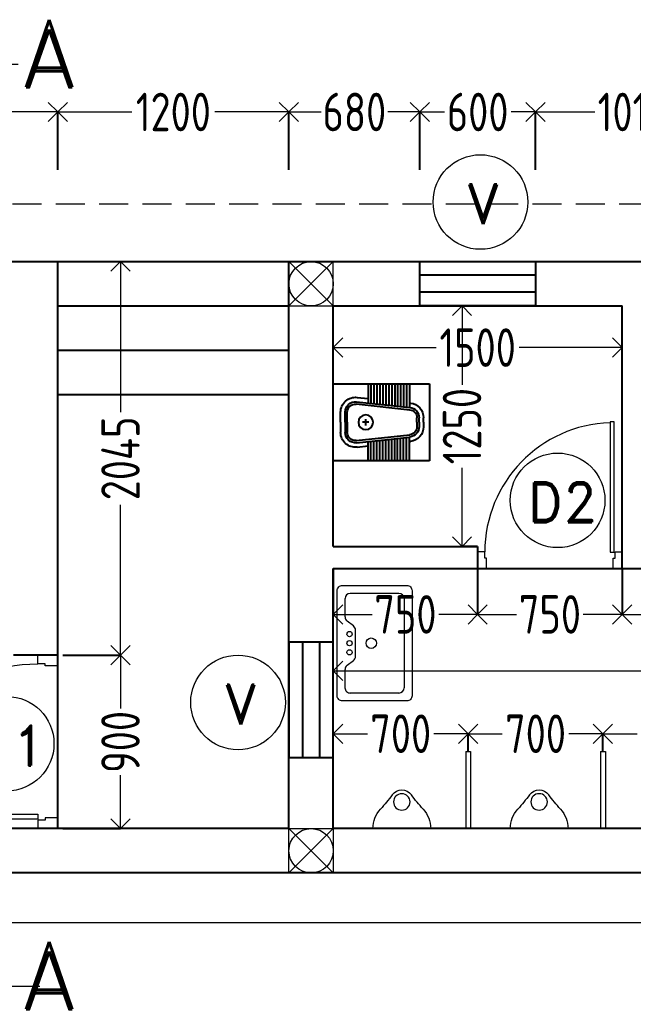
# Model space of a CAD drawing. Header units: inches. Extents: x -605 to 2991212, y -2872845 to 0.
# Drawn here: x 2286314 to 2289499, y -2839655 to -2834515 of the extents above; entities that cross this region are included whole.
import ezdxf

# ---------------------------------------------------------------- set-up
doc = ezdxf.new("R2010")
doc.units = ezdxf.units.IN
doc.header["$LTSCALE"] = 600
doc.header["$MEASUREMENT"] = 0
doc.linetypes.add('DASHED', pattern=[19.05, 12.7, -6.35])
doc.linetypes.add('DASHED2', pattern=[0.375, 0.25, -0.125])
doc.layers.add('B-SANTECH', color=123, linetype='Continuous')
doc.layers.add('SnT-ROAD', color=25, linetype='Continuous')
for name, color, linetype, lineweight in [('DIM', 251, 'Continuous', 0), ('FURNITURE', 23, 'Continuous', 9), ('object dash', 250, 'DASHED', 5), ('OBJET', 251, 'Continuous', 9), ('PV_TEXT_ROMANS', 7, 'Continuous', 0), ('rRCC 2', 40, 'Continuous', 15), ('TEXT', 7, 'Continuous', 0)]:
    doc.layers.add(name, color=color, linetype=linetype, lineweight=lineweight)
doc.layers.add('window', color=7, linetype='Continuous', lineweight=15, true_color=0x735461)
doc.styles.add('DIM', font='geniso.shx', dxfattribs={"width": 0.85})
doc.styles.add('PV_ROMAND', font='romand.shx')
doc.dimstyles.new('ST-100', dxfattribs={"dimscale": 100, "dimtxt": 2.5, "dimasz": 2, "dimexe": 0.18, "dimexo": 0.0625, "dimgap": 0.2, "dimtad": 0, "dimdec": 0, "dimzin": 0, "dimdsep": 46, "dimtxsty": 'DIM', "dimblk": 'OPEN90', "dimcen": 0.09, "dimclrd": 256, "dimclrt": 7, "dimadec": 0, "dimazin": 0, "dimtfac": 1, "dimtdec": 0, "dimtofl": 0, "dimtmove": 0, "dimatfit": 3, "dimldrblk": 'OPEN90', "dimfxl": 1, "dimtolj": 1, "dimtzin": 0, "dimlwd": -1, "dimarcsym": 0})

# ---------------------------------------------------------------- blocks, each defined once
blk = doc.blocks.new('door1')
at = {"layer": 'FURNITURE', "ltscale": 10}
blk.add_line((-29102.45, -2427.68), (-29134.02, -2427.68), dxfattribs=at)
for points in [[(-29103.25, -2391.1), (-29103.25, -2423.54), (-29102.22, -2423.54), (-29102.22, -2391.1)], [(-29134.02, -2425.03), (-29134.47, -2425.03), (-29134.47, -2423.52), (-29136.24, -2423.52), (-29136.24, -2427.68), (-29134.02, -2427.68)], [(-29102.45, -2425.03), (-29102.01, -2425.03), (-29102.01, -2423.52), (-29100.24, -2423.52), (-29100.24, -2427.68), (-29102.45, -2427.68)]]:
    blk.add_lwpolyline(points, close=True, dxfattribs=at)
blk.add_arc((-29102.22, -2423.52), 32.24, 91.8346, 180, dxfattribs=at)
blk = doc.blocks.new('D1')
at = {"layer": 'TEXT'}
blk.add_circle((2456730.2, -2276732.2), 245.7, dxfattribs=at)
at = {"layer": 'TEXT', "insert": (2456573, -2276639.1), "char_height": 206.12, "attachment_point": 1, "style": 'PV_ROMAND'}
blk.add_mtext('D1', dxfattribs=at)
blk = doc.blocks.new('5TV')
at = {"layer": 'SnT-ROAD', "color": 5, "linetype": 'ByBlock'}
blk.add_lwpolyline([(2695000, -2336680.5), (2695000, -2337280.5), (2695230, -2337280.5), (2695230, -2336680.5)], close=True, dxfattribs=at)
for points in [[(2695070.9, -2337280.5), (2695070.9, -2336680.5)], [(2695159.1, -2337280.5), (2695159.1, -2336680.5)]]:
    blk.add_lwpolyline(points, dxfattribs=at)
blk = doc.blocks.new('V')
at = {"layer": 'TEXT'}
blk.add_circle((2924931.5, -2650683.9), 245.7, dxfattribs=at)
at = {"layer": 'TEXT', "insert": (2925023.1, -2650609.2), "char_height": 206.1, "attachment_point": 1, "rotation": 270, "style": 'PV_ROMAND'}
blk.add_mtext('V', dxfattribs=at)
blk = doc.blocks.new('_Open90')
at = {"color": 0, "linetype": 'ByBlock', "lineweight": -2}
for p, q in [((0, 0), (-1, 0)), ((-0.5, 0.5), (0, 0)), ((0, 0), (-0.5, -0.5))]:
    blk.add_line(p, q, dxfattribs=at)
blk = doc.blocks.new('*D2788')
at = {"layer": 'Defpoints', "color": 0}
for p in [(2284551.1, -2838946.3), (2297031.1, -2838946.3), (2297031.1, -2839204.3)]:
    blk.add_point(p, dxfattribs=at)
at = {"layer": 'DIM', "color": 0, "linetype": 'ByBlock', "lineweight": -2}
for p, q in [((2284551.1, -2838946.3), (2284551.1, -2839204.3)), ((2297031.1, -2838946.3), (2297031.1, -2839204.3))]:
    blk.add_line(p, q, dxfattribs=at)
at = {"layer": 'DIM', "linetype": 'ByBlock'}
for p, q in [((2284651.1, -2839204.3), (2290507.6, -2839204.3)), ((2296931.1, -2839204.3), (2291074.7, -2839204.3))]:
    blk.add_line(p, q, dxfattribs=at)
at = {"layer": 'DIM', "xscale": 100, "yscale": 100, "zscale": 100, "rotation": 180}
blk.add_blockref('_Open90', (2284551.1, -2839204.3), dxfattribs=at)
at = {"layer": 'DIM', "xscale": 100, "yscale": 100, "zscale": 100}
blk.add_blockref('_Open90', (2297031.1, -2839204.3), dxfattribs=at)
at = {"layer": 'DIM', "color": 7, "insert": (2290791.1, -2839204.3), "char_height": 200, "attachment_point": 5, "style": 'DIM'}
blk.add_mtext('\\A1;12480', dxfattribs=at)
blk = doc.blocks.new('Urinal')
at = {"layer": 'OBJET'}
blk.add_circle((2454060.82, -2300340.1), 1.71, dxfattribs=at)
for centre, radius, start, end in [((2454055.28, -2300340.1), 6, 47.5611, 90), ((2454083.62, -2300309.11), 36, 227.5611, 233.6632), ((2454060.82, -2300340.1), 2.48, 306.3368, 53.6632), ((2454083.62, -2300371.1), 36, 126.3368, 132.4389), ((2454055.28, -2300340.1), 6, 270, 312.4389)]:
    blk.add_arc(centre, radius, start, end, dxfattribs=at)
blk = doc.blocks.new('D2')
at = {"layer": 'TEXT'}
blk.add_circle((2458088.9, -2300413.6), 245.7, dxfattribs=at)
at = {"layer": 'TEXT', "insert": (2457931.8, -2300320.5), "char_height": 206.12, "attachment_point": 1, "style": 'PV_ROMAND'}
blk.add_mtext('D2', dxfattribs=at)
blk = doc.blocks.new('TGR5B')
at = {"layer": 'B-SANTECH', "color": 251}
for p, q in [((2745802, -2720722), (2744229, -2720722)), ((2744229, -2720722), (2744229, -2721981)), ((2744556, -2720722), (2744556, -2721109)), ((2744605, -2720722), (2744605, -2721104)), ((2744653, -2720722), (2744653, -2721099)), ((2744701, -2720722), (2744701, -2721093)), ((2744750, -2720722), (2744750, -2721088)), ((2744798, -2720722), (2744798, -2721083)), ((2744847, -2720722), (2744847, -2721078)), ((2744895, -2720722), (2744895, -2721073)), ((2744944, -2720722), (2744944, -2721068)), ((2744992, -2720722), (2744992, -2721062)), ((2745040, -2720722), (2745040, -2721057)), ((2745089, -2720722), (2745089, -2721052)), ((2745137, -2720722), (2745137, -2721047)), ((2745186, -2720722), (2745186, -2721042)), ((2745234, -2720722), (2745234, -2721036)), ((2745802, -2721981), (2745802, -2720722)), ((2745421, -2721016), (2744550, -2721110)), ((2745413, -2720944), (2745234, -2720963)), ((2744556, -2721036), (2744542, -2721038)), ((2745425, -2721052), (2744553, -2721146)), ((2744326, -2721351), (2744326, -2721278)), ((2744398, -2721351), (2744398, -2721278)), ((2744434, -2721351), (2744434, -2721278)), ((2745270, -2721403), (2745270, -2721299)), ((2745572, -2721351), (2745572, -2721185)), ((2745609, -2721351), (2745609, -2721185)), ((2745681, -2721351), (2745681, -2721185)), ((2744326, -2721351), (2744326, -2721424)), ((2744398, -2721351), (2744398, -2721424)), ((2744434, -2721351), (2744434, -2721424)), ((2745218, -2721351), (2745322, -2721351)), ((2745572, -2721351), (2745572, -2721518)), ((2745609, -2721351), (2745609, -2721518)), ((2745681, -2721351), (2745681, -2721518)), ((2745421, -2721686), (2744550, -2721593)), ((2745425, -2721650), (2744553, -2721557)), ((2744556, -2721981), (2744556, -2721593)), ((2744605, -2721981), (2744605, -2721599)), ((2744653, -2721981), (2744653, -2721604)), ((2744701, -2721981), (2744701, -2721609)), ((2744750, -2721981), (2744750, -2721614)), ((2744798, -2721981), (2744798, -2721619)), ((2744847, -2721981), (2744847, -2721625)), ((2744895, -2721981), (2744895, -2721630)), ((2744944, -2721981), (2744944, -2721635)), ((2744992, -2721981), (2744992, -2721640)), ((2745040, -2721981), (2745040, -2721645)), ((2745089, -2721981), (2745089, -2721651)), ((2745137, -2721981), (2745137, -2721656)), ((2745186, -2721981), (2745186, -2721661)), ((2744556, -2721667), (2744542, -2721665)), ((2745234, -2721981), (2745234, -2721666)), ((2745413, -2721758), (2745234, -2721739)), ((2744229, -2721981), (2745802, -2721981))]:
    blk.add_line(p, q, dxfattribs=at)
blk.add_circle((2745270, -2721351), 121, dxfattribs=at)
for centre, radius, start, end in [((2745439, -2721185), 242, 0, 96.1155), ((2745439, -2721185), 169, 0, 96.1155), ((2744568, -2721278), 242, 96.1155, 180), ((2744568, -2721278), 169, 96.1155, 180), ((2744568, -2721278), 133, 96.1155, 180), ((2745439, -2721185), 133, 0, 96.1155), ((2744568, -2721424), 242, 180, 263.8845), ((2744568, -2721424), 169, 180, 263.8845), ((2744568, -2721424), 133, 180, 263.8845), ((2745439, -2721518), 242, 263.8845, 0), ((2745439, -2721518), 169, 263.8845, 0), ((2745439, -2721518), 133, 263.8845, 0)]:
    blk.add_arc(centre, radius, start, end, dxfattribs=at)
blk = doc.blocks.new('svsdsdcsd')
at = {"layer": 'OBJET', "linetype": 'ByBlock'}
for p, q in [((165027.08, -53632.21), (165041.39, -53632.21)), ((165026.23, -53640.84), (165026.23, -53633.05)), ((165042.23, -53633.05), (165042.23, -53640.84)), ((165031.46, -53640.33), (165030.7, -53641.34)), ((165036.34, -53640), (165032.13, -53640)), ((165037.77, -53641.34), (165037.01, -53640.33)), ((165030.02, -53641.68), (165027.08, -53641.68)), ((165041.39, -53641.68), (165038.44, -53641.68))]:
    blk.add_line(p, q, dxfattribs=at)
blk.add_lwpolyline([(165042.66, -53642.94), (165025.81, -53642.94, -0.414214), (165024.97, -53642.1), (165024.97, -53631.78, -0.414214), (165025.81, -53630.94), (165042.66, -53630.94, -0.414214), (165043.5, -53631.78), (165043.5, -53642.1, -0.414214)], format="xyb", close=True, dxfattribs=at)
for centre, radius in [((165034.23, -53637.47), 0.842), ((165032.77, -53640.95), 0.421), ((165034.23, -53640.95), 0.421), ((165035.7, -53640.95), 0.421)]:
    blk.add_circle(centre, radius, dxfattribs=at)
for centre, start, end in [((165027.08, -53633.05), 90, 180), ((165041.39, -53633.05), 0, 90), ((165032.13, -53640.84), 90, 143.1301), ((165036.34, -53640.84), 36.8699, 90), ((165027.08, -53640.84), 180, 270), ((165030.02, -53640.84), 270, 323.1301), ((165038.44, -53640.84), 216.8699, 270), ((165041.39, -53640.84), 270, 0)]:
    blk.add_arc(centre, 0.842, start, end, dxfattribs=at)
blk = doc.blocks.new('*D2789')
at = {"layer": 'Defpoints', "color": 0}
for p in [(2287941.1, -2836218.2), (2289441.1, -2836218.2), (2289441.1, -2836218.2)]:
    blk.add_point(p, dxfattribs=at)
at = {"layer": 'DIM', "color": 0, "linetype": 'ByBlock', "lineweight": -2}
for p, q in [((2287941.1, -2836218.2), (2287941.1, -2836218.2)), ((2289441.1, -2836218.2), (2289441.1, -2836218.2))]:
    blk.add_line(p, q, dxfattribs=at)
at = {"layer": 'DIM', "linetype": 'ByBlock'}
for p, q in [((2288041.1, -2836218.2), (2288475.6, -2836218.2)), ((2289341.1, -2836218.2), (2288906.7, -2836218.2))]:
    blk.add_line(p, q, dxfattribs=at)
at = {"layer": 'DIM', "xscale": 100, "yscale": 100, "zscale": 100, "rotation": 180}
blk.add_blockref('_Open90', (2287941.1, -2836218.2), dxfattribs=at)
at = {"layer": 'DIM', "xscale": 100, "yscale": 100, "zscale": 100}
blk.add_blockref('_Open90', (2289441.1, -2836218.2), dxfattribs=at)
at = {"layer": 'DIM', "color": 7, "insert": (2288691.1, -2836218.2), "char_height": 200, "attachment_point": 5, "style": 'DIM'}
blk.add_mtext('\\A1;1500', dxfattribs=at)
blk = doc.blocks.new('*D2790')
at = {"layer": 'Defpoints', "color": 0}
for p in [(2289441.1, -2836001.3), (2288609.8, -2837251.3), (2288691.1, -2837251.3)]:
    blk.add_point(p, dxfattribs=at)
at = {"layer": 'DIM', "color": 0, "linetype": 'ByBlock', "lineweight": -2}
for p, q in [((2288909.8, -2836001.3), (2288609.8, -2836001.3)), ((2288691.1, -2837251.3), (2288609.8, -2837251.3))]:
    blk.add_line(p, q, dxfattribs=at)
at = {"layer": 'DIM', "linetype": 'ByBlock'}
for p, q in [((2288609.8, -2836101.3), (2288609.8, -2836410.7)), ((2288609.8, -2837151.3), (2288609.8, -2836841.9))]:
    blk.add_line(p, q, dxfattribs=at)
at = {"layer": 'DIM', "xscale": 100, "yscale": 100, "zscale": 100}
for p, rotation in [((2288609.8, -2836001.3), 90), ((2288609.8, -2837251.3), 270)]:
    blk.add_blockref('_Open90', p, dxfattribs=dict(at, rotation=rotation))
at = {"layer": 'DIM', "color": 7, "insert": (2288609.8, -2836626.3), "char_height": 200, "attachment_point": 5, "rotation": 90, "style": 'DIM'}
blk.add_mtext('\\A1;1250', dxfattribs=at)
blk = doc.blocks.new('*D2797')
at = {"layer": 'Defpoints', "color": 0}
for p in [(2295601.2, -2837816.3), (2295601.2, -2837897.3), (2287941.1, -2838239.2)]:
    blk.add_point(p, dxfattribs=at)
at = {"layer": 'DIM', "color": 0, "linetype": 'ByBlock', "lineweight": -2}
for p, q in [((2295601.2, -2837816.3), (2295601.2, -2837897.3)), ((2287941.1, -2838197.3), (2287941.1, -2837897.3))]:
    blk.add_line(p, q, dxfattribs=at)
at = {"layer": 'DIM', "linetype": 'ByBlock'}
for p, q in [((2288041.1, -2837897.3), (2291538.6, -2837897.3)), ((2295501.2, -2837897.3), (2292003.7, -2837897.3))]:
    blk.add_line(p, q, dxfattribs=at)
at = {"layer": 'DIM', "xscale": 100, "yscale": 100, "zscale": 100, "rotation": 180}
blk.add_blockref('_Open90', (2287941.1, -2837897.3), dxfattribs=at)
at = {"layer": 'DIM', "xscale": 100, "yscale": 100, "zscale": 100}
blk.add_blockref('_Open90', (2295601.2, -2837897.3), dxfattribs=at)
at = {"layer": 'DIM', "color": 7, "insert": (2291771.2, -2837897.3), "char_height": 200, "attachment_point": 5, "style": 'DIM'}
blk.add_mtext('\\A1;7660', dxfattribs=at)
blk = doc.blocks.new('*D2801')
at = {"layer": 'Defpoints', "color": 0}
for p in [(2287941.1, -2837366.3), (2288691.1, -2837366.3), (2288691.1, -2837603.8)]:
    blk.add_point(p, dxfattribs=at)
at = {"layer": 'DIM', "color": 0, "linetype": 'ByBlock', "lineweight": -2}
for p, q in [((2287941.1, -2837366.3), (2287941.1, -2837603.8)), ((2288691.1, -2837366.3), (2288691.1, -2837603.8))]:
    blk.add_line(p, q, dxfattribs=at)
at = {"layer": 'DIM', "linetype": 'ByBlock'}
for p, q in [((2288041.1, -2837603.8), (2288143.1, -2837603.8)), ((2288591.1, -2837603.8), (2288489.2, -2837603.8))]:
    blk.add_line(p, q, dxfattribs=at)
at = {"layer": 'DIM', "xscale": 100, "yscale": 100, "zscale": 100, "rotation": 180}
blk.add_blockref('_Open90', (2287941.1, -2837603.8), dxfattribs=at)
at = {"layer": 'DIM', "xscale": 100, "yscale": 100, "zscale": 100}
blk.add_blockref('_Open90', (2288691.1, -2837603.8), dxfattribs=at)
at = {"layer": 'DIM', "color": 7, "insert": (2288316.1, -2837603.8), "char_height": 200, "attachment_point": 5, "style": 'DIM'}
blk.add_mtext('\\A1;750', dxfattribs=at)
blk = doc.blocks.new('*D2802')
at = {"layer": 'Defpoints', "color": 0}
for p in [(2288691.1, -2837366.3), (2289441.1, -2837366.3), (2289441.1, -2837603.8)]:
    blk.add_point(p, dxfattribs=at)
at = {"layer": 'DIM', "color": 0, "linetype": 'ByBlock', "lineweight": -2}
for p, q in [((2288691.1, -2837366.3), (2288691.1, -2837603.8)), ((2289441.1, -2837366.3), (2289441.1, -2837603.8))]:
    blk.add_line(p, q, dxfattribs=at)
at = {"layer": 'DIM', "linetype": 'ByBlock'}
for p, q in [((2288791.1, -2837603.8), (2288893.1, -2837603.8)), ((2289341.1, -2837603.8), (2289239.2, -2837603.8))]:
    blk.add_line(p, q, dxfattribs=at)
at = {"layer": 'DIM', "xscale": 100, "yscale": 100, "zscale": 100, "rotation": 180}
blk.add_blockref('_Open90', (2288691.1, -2837603.8), dxfattribs=at)
at = {"layer": 'DIM', "xscale": 100, "yscale": 100, "zscale": 100}
blk.add_blockref('_Open90', (2289441.1, -2837603.8), dxfattribs=at)
at = {"layer": 'DIM', "color": 7, "insert": (2289066.1, -2837603.8), "char_height": 200, "attachment_point": 5, "style": 'DIM'}
blk.add_mtext('\\A1;750', dxfattribs=at)
blk = doc.blocks.new('*D2803')
at = {"layer": 'Defpoints', "color": 0}
for p in [(2289441.1, -2837366.3), (2290306.1, -2837366.3), (2290306.1, -2837603.8)]:
    blk.add_point(p, dxfattribs=at)
at = {"layer": 'DIM', "color": 0, "linetype": 'ByBlock', "lineweight": -2}
for p, q in [((2289441.1, -2837366.3), (2289441.1, -2837603.8)), ((2290306.1, -2837366.3), (2290306.1, -2837603.8))]:
    blk.add_line(p, q, dxfattribs=at)
at = {"layer": 'DIM', "linetype": 'ByBlock'}
for p, q in [((2289541.1, -2837603.8), (2289700.6, -2837603.8)), ((2290206.1, -2837603.8), (2290046.6, -2837603.8))]:
    blk.add_line(p, q, dxfattribs=at)
at = {"layer": 'DIM', "xscale": 100, "yscale": 100, "zscale": 100, "rotation": 180}
blk.add_blockref('_Open90', (2289441.1, -2837603.8), dxfattribs=at)
at = {"layer": 'DIM', "xscale": 100, "yscale": 100, "zscale": 100}
blk.add_blockref('_Open90', (2290306.1, -2837603.8), dxfattribs=at)
at = {"layer": 'DIM', "color": 7, "insert": (2289873.6, -2837603.8), "char_height": 200, "attachment_point": 5, "style": 'DIM'}
blk.add_mtext('\\A1;865', dxfattribs=at)
blk = doc.blocks.new('*D2811')
at = {"layer": 'Defpoints', "color": 0}
for p in [(2286511.1, -2834994.3), (2284551.1, -2835771.3), (2286511.1, -2835771.3)]:
    blk.add_point(p, dxfattribs=at)
at = {"layer": 'DIM', "color": 0, "linetype": 'ByBlock', "lineweight": -2}
for p, q in [((2284551.1, -2835294.3), (2284551.1, -2834994.3)), ((2286511.1, -2835294.3), (2286511.1, -2834994.3))]:
    blk.add_line(p, q, dxfattribs=at)
at = {"layer": 'DIM', "linetype": 'ByBlock'}
for p, q in [((2284651.1, -2834994.3), (2285315.3, -2834994.3)), ((2286411.1, -2834994.3), (2285747, -2834994.3))]:
    blk.add_line(p, q, dxfattribs=at)
at = {"layer": 'DIM', "xscale": 100, "yscale": 100, "zscale": 100, "rotation": 180}
blk.add_blockref('_Open90', (2284551.1, -2834994.3), dxfattribs=at)
at = {"layer": 'DIM', "xscale": 100, "yscale": 100, "zscale": 100}
blk.add_blockref('_Open90', (2286511.1, -2834994.3), dxfattribs=at)
at = {"layer": 'DIM', "color": 7, "insert": (2285531.1, -2834994.3), "char_height": 200, "attachment_point": 5, "style": 'DIM'}
blk.add_mtext('\\A1;1960', dxfattribs=at)
blk = doc.blocks.new('*D2812')
at = {"layer": 'Defpoints', "color": 0}
for p in [(2287711.1, -2834994.3), (2286511.1, -2835771.3), (2287711.1, -2835771.3)]:
    blk.add_point(p, dxfattribs=at)
at = {"layer": 'DIM', "color": 0, "linetype": 'ByBlock', "lineweight": -2}
for p, q in [((2286511.1, -2835294.3), (2286511.1, -2834994.3)), ((2287711.1, -2835294.3), (2287711.1, -2834994.3))]:
    blk.add_line(p, q, dxfattribs=at)
at = {"layer": 'DIM', "linetype": 'ByBlock'}
for p, q in [((2286611.1, -2834994.3), (2286895.6, -2834994.3)), ((2287611.1, -2834994.3), (2287326.7, -2834994.3))]:
    blk.add_line(p, q, dxfattribs=at)
at = {"layer": 'DIM', "xscale": 100, "yscale": 100, "zscale": 100, "rotation": 180}
blk.add_blockref('_Open90', (2286511.1, -2834994.3), dxfattribs=at)
at = {"layer": 'DIM', "xscale": 100, "yscale": 100, "zscale": 100}
blk.add_blockref('_Open90', (2287711.1, -2834994.3), dxfattribs=at)
at = {"layer": 'DIM', "color": 7, "insert": (2287111.1, -2834994.3), "char_height": 200, "attachment_point": 5, "style": 'DIM'}
blk.add_mtext('\\A1;1200', dxfattribs=at)
blk = doc.blocks.new('*D2813')
at = {"layer": 'Defpoints', "color": 0}
for p in [(2288391.1, -2834994.3), (2287711.1, -2835771.3), (2288391.1, -2835771.3)]:
    blk.add_point(p, dxfattribs=at)
at = {"layer": 'DIM', "color": 0, "linetype": 'ByBlock', "lineweight": -2}
for p, q in [((2287711.1, -2835294.3), (2287711.1, -2834994.3)), ((2288391.1, -2835294.3), (2288391.1, -2834994.3))]:
    blk.add_line(p, q, dxfattribs=at)
at = {"layer": 'DIM', "linetype": 'ByBlock'}
for p, q in [((2287811.1, -2834994.3), (2287878.1, -2834994.3)), ((2288291.1, -2834994.3), (2288224.2, -2834994.3))]:
    blk.add_line(p, q, dxfattribs=at)
at = {"layer": 'DIM', "xscale": 100, "yscale": 100, "zscale": 100, "rotation": 180}
blk.add_blockref('_Open90', (2287711.1, -2834994.3), dxfattribs=at)
at = {"layer": 'DIM', "xscale": 100, "yscale": 100, "zscale": 100}
blk.add_blockref('_Open90', (2288391.1, -2834994.3), dxfattribs=at)
at = {"layer": 'DIM', "color": 7, "insert": (2288051.1, -2834994.3), "char_height": 200, "attachment_point": 5, "style": 'DIM'}
blk.add_mtext('\\A1;680', dxfattribs=at)
blk = doc.blocks.new('*D2814')
at = {"layer": 'Defpoints', "color": 0}
for p in [(2288991.1, -2834994.3), (2288391.1, -2835771.3), (2288991.1, -2835771.3)]:
    blk.add_point(p, dxfattribs=at)
at = {"layer": 'DIM', "color": 0, "linetype": 'ByBlock', "lineweight": -2}
for p, q in [((2288391.1, -2835294.3), (2288391.1, -2834994.3)), ((2288991.1, -2835294.3), (2288991.1, -2834994.3))]:
    blk.add_line(p, q, dxfattribs=at)
at = {"layer": 'DIM', "linetype": 'ByBlock'}
for p, q in [((2288491.1, -2834994.3), (2288518.1, -2834994.3)), ((2288891.1, -2834994.3), (2288864.2, -2834994.3))]:
    blk.add_line(p, q, dxfattribs=at)
at = {"layer": 'DIM', "xscale": 100, "yscale": 100, "zscale": 100, "rotation": 180}
blk.add_blockref('_Open90', (2288391.1, -2834994.3), dxfattribs=at)
at = {"layer": 'DIM', "xscale": 100, "yscale": 100, "zscale": 100}
blk.add_blockref('_Open90', (2288991.1, -2834994.3), dxfattribs=at)
at = {"layer": 'DIM', "color": 7, "insert": (2288691.1, -2834994.3), "char_height": 200, "attachment_point": 5, "style": 'DIM'}
blk.add_mtext('\\A1;600', dxfattribs=at)
blk = doc.blocks.new('*D2815')
at = {"layer": 'Defpoints', "color": 0}
for p in [(2290006.1, -2834994.3), (2288991.1, -2835771.3), (2290006.1, -2835771.3)]:
    blk.add_point(p, dxfattribs=at)
at = {"layer": 'DIM', "color": 0, "linetype": 'ByBlock', "lineweight": -2}
for p, q in [((2288991.1, -2835294.3), (2288991.1, -2834994.3)), ((2290006.1, -2835294.3), (2290006.1, -2834994.3))]:
    blk.add_line(p, q, dxfattribs=at)
at = {"layer": 'DIM', "linetype": 'ByBlock'}
for p, q in [((2289091.1, -2834994.3), (2289300.1, -2834994.3)), ((2289906.1, -2834994.3), (2289697.1, -2834994.3))]:
    blk.add_line(p, q, dxfattribs=at)
at = {"layer": 'DIM', "xscale": 100, "yscale": 100, "zscale": 100, "rotation": 180}
blk.add_blockref('_Open90', (2288991.1, -2834994.3), dxfattribs=at)
at = {"layer": 'DIM', "xscale": 100, "yscale": 100, "zscale": 100}
blk.add_blockref('_Open90', (2290006.1, -2834994.3), dxfattribs=at)
at = {"layer": 'DIM', "color": 7, "insert": (2289498.6, -2834994.3), "char_height": 200, "attachment_point": 5, "style": 'DIM'}
blk.add_mtext('\\A1;1015', dxfattribs=at)
blk = doc.blocks.new('*D2823')
at = {"layer": 'Defpoints', "color": 0}
for p in [(2286511.1, -2835771.3), (2286459.3, -2837816.3), (2286836.7, -2837816.3)]:
    blk.add_point(p, dxfattribs=at)
at = {"layer": 'DIM', "color": 0, "linetype": 'ByBlock', "lineweight": -2}
for p, q in [((2286536.7, -2835771.3), (2286836.7, -2835771.3)), ((2286536.7, -2837816.3), (2286836.7, -2837816.3))]:
    blk.add_line(p, q, dxfattribs=at)
at = {"layer": 'DIM', "linetype": 'ByBlock'}
for p, q in [((2286836.7, -2835871.3), (2286836.7, -2836552.8)), ((2286836.7, -2837716.3), (2286836.7, -2837034.8))]:
    blk.add_line(p, q, dxfattribs=at)
at = {"layer": 'DIM', "xscale": 100, "yscale": 100, "zscale": 100}
for p, rotation in [((2286836.7, -2835771.3), 90), ((2286836.7, -2837816.3), 270)]:
    blk.add_blockref('_Open90', p, dxfattribs=dict(at, rotation=rotation))
at = {"layer": 'DIM', "color": 7, "insert": (2286836.7, -2836793.8), "char_height": 200, "attachment_point": 5, "rotation": 90, "style": 'DIM'}
blk.add_mtext('\\A1;2045', dxfattribs=at)
blk = doc.blocks.new('*D2824')
at = {"layer": 'Defpoints', "color": 0}
for p in [(2286511.2, -2837816.3), (2286511.2, -2838716.3), (2286836.7, -2838716.3)]:
    blk.add_point(p, dxfattribs=at)
at = {"layer": 'DIM', "color": 0, "linetype": 'ByBlock', "lineweight": -2}
for p, q in [((2286536.7, -2837816.3), (2286836.7, -2837816.3)), ((2286536.7, -2838716.3), (2286836.7, -2838716.3))]:
    blk.add_line(p, q, dxfattribs=at)
at = {"layer": 'DIM', "linetype": 'ByBlock'}
for p, q in [((2286836.7, -2837916.3), (2286836.7, -2838093.2)), ((2286836.7, -2838616.3), (2286836.7, -2838439.3))]:
    blk.add_line(p, q, dxfattribs=at)
at = {"layer": 'DIM', "xscale": 100, "yscale": 100, "zscale": 100}
for p, rotation in [((2286836.7, -2837816.3), 90), ((2286836.7, -2838716.3), 270)]:
    blk.add_blockref('_Open90', p, dxfattribs=dict(at, rotation=rotation))
at = {"layer": 'DIM', "color": 7, "insert": (2286836.7, -2838266.3), "char_height": 200, "attachment_point": 5, "rotation": 90, "style": 'DIM'}
blk.add_mtext('\\A1;900', dxfattribs=at)
blk = doc.blocks.new('*D2831')
at = {"layer": 'Defpoints', "color": 0}
for p in [(2288641.6, -2838223.8), (2287941.1, -2838343.7), (2288641.6, -2838316.3)]:
    blk.add_point(p, dxfattribs=at)
at = {"layer": 'DIM', "color": 0, "linetype": 'ByBlock', "lineweight": -2}
for p, q in [((2287941.1, -2838343.7), (2287941.1, -2838223.8)), ((2288641.6, -2838316.3), (2288641.6, -2838223.8))]:
    blk.add_line(p, q, dxfattribs=at)
at = {"layer": 'DIM', "linetype": 'ByBlock'}
for p, q in [((2288041.1, -2838223.8), (2288118.3, -2838223.8)), ((2288541.6, -2838223.8), (2288464.4, -2838223.8))]:
    blk.add_line(p, q, dxfattribs=at)
at = {"layer": 'DIM', "xscale": 100, "yscale": 100, "zscale": 100, "rotation": 180}
blk.add_blockref('_Open90', (2287941.1, -2838223.8), dxfattribs=at)
at = {"layer": 'DIM', "xscale": 100, "yscale": 100, "zscale": 100}
blk.add_blockref('_Open90', (2288641.6, -2838223.8), dxfattribs=at)
at = {"layer": 'DIM', "color": 7, "insert": (2288291.4, -2838223.8), "char_height": 200, "attachment_point": 5, "style": 'DIM'}
blk.add_mtext('\\A1;700', dxfattribs=at)
blk = doc.blocks.new('*D2832')
at = {"layer": 'Defpoints', "color": 0}
for p in [(2289341.6, -2838223.8), (2288641.6, -2838316.3), (2289341.6, -2838316.3)]:
    blk.add_point(p, dxfattribs=at)
at = {"layer": 'DIM', "color": 0, "linetype": 'ByBlock', "lineweight": -2}
for p, q in [((2288641.6, -2838316.3), (2288641.6, -2838223.8)), ((2289341.6, -2838316.3), (2289341.6, -2838223.8))]:
    blk.add_line(p, q, dxfattribs=at)
at = {"layer": 'DIM', "linetype": 'ByBlock'}
for p, q in [((2288741.6, -2838223.8), (2288818.5, -2838223.8)), ((2289241.6, -2838223.8), (2289164.7, -2838223.8))]:
    blk.add_line(p, q, dxfattribs=at)
at = {"layer": 'DIM', "xscale": 100, "yscale": 100, "zscale": 100, "rotation": 180}
blk.add_blockref('_Open90', (2288641.6, -2838223.8), dxfattribs=at)
at = {"layer": 'DIM', "xscale": 100, "yscale": 100, "zscale": 100}
blk.add_blockref('_Open90', (2289341.6, -2838223.8), dxfattribs=at)
at = {"layer": 'DIM', "color": 7, "insert": (2288991.6, -2838223.8), "char_height": 200, "attachment_point": 5, "style": 'DIM'}
blk.add_mtext('\\A1;700', dxfattribs=at)
blk = doc.blocks.new('*D2833')
at = {"layer": 'Defpoints', "color": 0}
for p in [(2290041.6, -2838223.8), (2289341.6, -2838316.3), (2290041.6, -2838316.2)]:
    blk.add_point(p, dxfattribs=at)
at = {"layer": 'DIM', "color": 0, "linetype": 'ByBlock', "lineweight": -2}
for p, q in [((2289341.6, -2838316.3), (2289341.6, -2838223.8)), ((2290041.6, -2838316.2), (2290041.6, -2838223.8))]:
    blk.add_line(p, q, dxfattribs=at)
at = {"layer": 'DIM', "linetype": 'ByBlock'}
for p, q in [((2289441.6, -2838223.8), (2289518.5, -2838223.8)), ((2289941.6, -2838223.8), (2289864.7, -2838223.8))]:
    blk.add_line(p, q, dxfattribs=at)
at = {"layer": 'DIM', "xscale": 100, "yscale": 100, "zscale": 100, "rotation": 180}
blk.add_blockref('_Open90', (2289341.6, -2838223.8), dxfattribs=at)
at = {"layer": 'DIM', "xscale": 100, "yscale": 100, "zscale": 100}
blk.add_blockref('_Open90', (2290041.6, -2838223.8), dxfattribs=at)
at = {"layer": 'DIM', "color": 7, "insert": (2289691.6, -2838223.8), "char_height": 200, "attachment_point": 5, "style": 'DIM'}
blk.add_mtext('\\A1;700', dxfattribs=at)

msp = doc.modelspace()

# ---------------------------------------------------------------- linework, layer by layer
at = {"layer": 'DIM', "linetype": 'DASHED2'}
msp.add_lwpolyline([(2284251.1, -2835471.2), (2297031.1, -2835471.2), (2297031.1, -2838946.3), (2284251.1, -2838946.3)], close=True, dxfattribs=at)
at = {"layer": 'DIM', "color": 3, "linetype": 'ByBlock'}
for centre in [(2287826.1, -2835886.3), (2287826.1, -2838831.3)]:
    msp.add_circle(centre, 115, dxfattribs=at)
at = {"layer": 'object dash', "color": 1, "ltscale": 0.05}
msp.add_lwpolyline([(2286418.2, -2839536), (2285925.2, -2839536), (2285925.2, -2834746.7), (2286418.2, -2834746.7)], dxfattribs=at)
at = {"layer": 'rRCC 2', "color": 6}
for p, q in [((2287941.1, -2835771.3), (2287711.1, -2836001.3)), ((2287941.1, -2836001.3), (2287711.1, -2835771.3)), ((2287941.1, -2838946.3), (2287711.1, -2838716.3)), ((2287941.1, -2838716.3), (2287711.1, -2838946.3))]:
    msp.add_line(p, q, dxfattribs=at)
for points in [[(2287941.1, -2835771.3), (2287711.1, -2835771.3), (2287711.1, -2836001.3), (2287941.1, -2836001.3)], [(2287941.1, -2838946.3), (2287711.1, -2838946.3), (2287711.1, -2838716.3), (2287941.1, -2838716.3)]]:
    msp.add_lwpolyline(points, close=True, dxfattribs=at)
at = {"layer": 'SnT-ROAD', "color": 0, "linetype": 'ByBlock'}
for p, q in [((2287941.1, -2836001.3), (2289441.1, -2836001.3)), ((2287941.1, -2837251.3), (2287941.1, -2836001.3)), ((2289441.1, -2837366.3), (2289441.1, -2836001.3)), ((2287941.1, -2837251.3), (2288691.1, -2837251.3)), ((2287941.1, -2838716.3), (2287941.1, -2837366.3)), ((2287941.1, -2837366.3), (2294401.1, -2837366.3)), ((2295601.2, -2838716.3), (2287941.1, -2838716.3))]:
    msp.add_line(p, q, dxfattribs=at)
msp.add_lwpolyline([(2284551.1, -2835771.3), (2297031.1, -2835771.3), (2297031.1, -2838946.3), (2284551.1, -2838946.3)], close=True, dxfattribs=at)
for points in [[(2286511.1, -2838716.3), (2286511.1, -2835771.3)], [(2287711.1, -2838716.3), (2287711.1, -2835771.3)], [(2286511.1, -2836001.3), (2287711.1, -2836001.3)], [(2286511.1, -2836231.3), (2287711.1, -2836231.3)], [(2286511.1, -2836461.3), (2287711.1, -2836461.3)], [(2288691.1, -2837251.3), (2288691.1, -2837366.3)], [(2287711.1, -2838716.3), (2284781.1, -2838716.3), (2284781.1, -2837316.3)], [(2286511.2, -2837816.3), (2286281.1, -2837816.3)], [(2287711.1, -2838716.3), (2286511.1, -2838716.3)]]:
    msp.add_lwpolyline(points, dxfattribs=at)
at = {"layer": 'window', "color": 146, "linetype": 'ByBlock', "true_color": 0x105689}
for p, q in [((2288629.1, -2838316.3), (2288629.1, -2838716.3)), ((2288654.1, -2838316.3), (2288654.1, -2838716.3)), ((2289329.1, -2838316.3), (2289329.1, -2838716.3)), ((2289354.1, -2838316.3), (2289354.1, -2838716.3))]:
    msp.add_line(p, q, dxfattribs=at)
for points in [[(2288629.1, -2838316.3), (2288654.1, -2838316.3)], [(2289329.1, -2838316.3), (2289354.1, -2838316.3)]]:
    msp.add_lwpolyline(points, dxfattribs=at)

# ---------------------------------------------------------------- block references
at = {"xscale": 32.38636363635602, "yscale": 32.38636363635602, "zscale": 32.38636363635602, "rotation": 269.9956173242718}
msp.add_blockref('svsdsdcsd', (4025670.2, 2506972.3), dxfattribs=at)
at = {"layer": 'DIM', "linetype": 'ByBlock'}
for p, rotation in [((-361978.3, -5760393.4), 89.99999999997013), ((-363236.8, -5762992.8), 89.99999999997011)]:
    msp.add_blockref('V', p, dxfattribs=dict(at, rotation=rotation))
at = {"layer": 'FURNITURE'}
for p, xscale, yscale, zscale, rotation in [((2895692.3, -2786743.3), 20.83333333353717, 20.83333333353717, 20.83333333353717, 0.004382675727982101), ((2225763.5, -3566217.6), -25.00000000022912, 25.00000000022915, 25.00000000022915, 89.99561732427173)]:
    msp.add_blockref('door1', p, dxfattribs=dict(at, xscale=xscale, yscale=yscale, zscale=zscale, rotation=rotation))
at = {"layer": 'SnT-ROAD', "color": 1, "linetype": 'ByBlock', "xscale": -1, "rotation": 90.00438233378783}
msp.add_blockref('5TV', (-48495.5, -140950.1), dxfattribs=at)
at = {"layer": 'SnT-ROAD', "color": 1, "linetype": 'ByBlock', "xscale": -0.3177220049753496, "yscale": 0.3177220049753496, "zscale": 0.3177220049753496}
msp.add_blockref('TGR5B', (3160343, -1971972.8), dxfattribs=at)
at = {"layer": 'SnT-ROAD', "color": 4, "linetype": 'ByBlock'}
for name, p, rotation in [('D2', (-168806.8, -536409.9), 359.9956173242717), ('D1', (-170310.3, -561355.6), 359.9956173242718)]:
    msp.add_blockref(name, p, dxfattribs=dict(at, rotation=rotation))
at = {"layer": 'SnT-ROAD', "color": 1, "linetype": 'ByBlock', "rotation": 179.995617666212}
msp.add_blockref('5TV', (4982762.4, -5175234), dxfattribs=at)
at = {"layer": 'SnT-ROAD', "color": 4, "linetype": 'ByBlock', "xscale": -24.99999999999999, "yscale": 25, "zscale": 25, "rotation": 270.0043826757277}
for p in [(59801492.5, -64185699.3), (59802205.5, -64185699.2)]:
    msp.add_blockref('Urinal', p, dxfattribs=at)

# ---------------------------------------------------------------- texts
at = {"layer": 'PV_TEXT_ROMANS', "char_height": 350, "attachment_point": 3, "style": 'PV_ROMAND'}
for insert in [(2286641.6, -2834515.4), (2286641.6, -2839304.6)]:
    msp.add_mtext('\\pxqc;A', dxfattribs=dict(at, insert=insert))

# ---------------------------------------------------------------- dimensions: what is measured, and where the dimension line sits
at = {"layer": 'DIM', "linetype": 'ByBlock'}
for base, p1, p2, override, picture, middle in [((2286511.1, -2834994.3), (2284551.1, -2835771.3), (2286511.1, -2835771.3), {"dimtxt": 2, "dimasz": 1, "dimexe": 0, "dimexo": 0, "dimblk": 'Open90', "dimfxl": 3, "dimfxlon": 1, "dimtfillclr": 256, "dimarcsym": 1}, '*D2811', (2285531.1, -2834994.3)), ((2287711.1, -2834994.3), (2286511.1, -2835771.3), (2287711.1, -2835771.3), {"dimtxt": 2, "dimasz": 1, "dimexe": 0, "dimexo": 0, "dimtmove": 1, "dimfxl": 3, "dimfxlon": 1, "dimtfillclr": 256, "dimarcsym": 1}, '*D2812', (2287111.1, -2834994.3)), ((2288391.1, -2834994.3), (2287711.1, -2835771.3), (2288391.1, -2835771.3), {"dimtxt": 2, "dimasz": 1, "dimexe": 0, "dimexo": 0, "dimtmove": 1, "dimfxl": 3, "dimfxlon": 1, "dimtfillclr": 256, "dimarcsym": 1}, '*D2813', (2288051.1, -2834994.3)), ((2288991.1, -2834994.3), (2288391.1, -2835771.3), (2288991.1, -2835771.3), {"dimtxt": 2, "dimasz": 1, "dimexe": 0, "dimexo": 0, "dimtmove": 1, "dimfxl": 3, "dimfxlon": 1, "dimtfillclr": 256, "dimarcsym": 1}, '*D2814', (2288691.1, -2834994.3)), ((2290006.1, -2834994.3), (2288991.1, -2835771.3), (2290006.1, -2835771.3), {"dimtxt": 2, "dimasz": 1, "dimexe": 0, "dimexo": 0, "dimtmove": 1, "dimfxl": 3, "dimfxlon": 1, "dimtfillclr": 256, "dimarcsym": 1}, '*D2815', (2289498.6, -2834994.3)), ((2289441.1, -2836218.2), (2287941.1, -2836218.2), (2289441.1, -2836218.2), {"dimtxt": 2, "dimasz": 1, "dimexe": 0, "dimexo": 0, "dimblk": 'Open90', "dimfxl": 3, "dimfxlon": 1, "dimtfillclr": 256, "dimarcsym": 1}, '*D2789', (2288691.1, -2836218.2)), ((2288691.1, -2837603.8), (2287941.1, -2837366.3), (2288691.1, -2837366.3), {"dimtxt": 2, "dimasz": 1, "dimexe": 0, "dimexo": 0, "dimblk": 'Open90', "dimfxl": 3, "dimfxlon": 1, "dimtfillclr": 256, "dimarcsym": 1}, '*D2801', (2288316.1, -2837603.8)), ((2289441.1, -2837603.8), (2288691.1, -2837366.3), (2289441.1, -2837366.3), {"dimtxt": 2, "dimasz": 1, "dimexe": 0, "dimexo": 0, "dimtmove": 1, "dimfxl": 3, "dimfxlon": 1, "dimtfillclr": 256, "dimarcsym": 1}, '*D2802', (2289066.1, -2837603.8)), ((2290306.1, -2837603.8), (2289441.1, -2837366.3), (2290306.1, -2837366.3), {"dimtxt": 2, "dimasz": 1, "dimexe": 0, "dimexo": 0, "dimtmove": 1, "dimfxl": 3, "dimfxlon": 1, "dimtfillclr": 256, "dimarcsym": 1}, '*D2803', (2289873.6, -2837603.8)), ((2288641.6091, -2838223.8481), (2287941.1485, -2838343.712), (2288641.6091, -2838316.3313), {"dimtxt": 2, "dimasz": 1, "dimexe": 0, "dimexo": 0, "dimblk": 'Open90', "dimfxl": 3, "dimfxlon": 1, "dimtfillclr": 256, "dimarcsym": 1}, '*D2831', (2288291.3788, -2838223.8481)), ((2289341.6, -2838223.8), (2288641.6, -2838316.3), (2289341.6, -2838316.3), {"dimtxt": 2, "dimasz": 1, "dimexe": 0, "dimexo": 0, "dimtmove": 1, "dimfxl": 3, "dimfxlon": 1, "dimtfillclr": 256, "dimarcsym": 1}, '*D2832', (2288991.6, -2838223.8)), ((2290041.6, -2838223.8), (2289341.6, -2838316.3), (2290041.6, -2838316.2), {"dimtxt": 2, "dimasz": 1, "dimexe": 0, "dimexo": 0, "dimtmove": 1, "dimfxl": 3, "dimfxlon": 1, "dimtfillclr": 256, "dimarcsym": 1}, '*D2833', (2289691.6, -2838223.8)), ((2297031.1, -2839204.3), (2284551.1, -2838946.3), (2297031.1, -2838946.3), {"dimtxt": 2, "dimasz": 1, "dimexe": 0, "dimexo": 0, "dimblk": 'Open90', "dimfxl": 3, "dimfxlon": 1, "dimtfillclr": 256, "dimarcsym": 1}, '*D2788', (2290791.1, -2839204.3))]:
    dim = msp.add_linear_dim(base=base, p1=p1, p2=p2, dimstyle='ST-100', override=override, dxfattribs=at)
    dim.commit()
    dim.dimension.update_dxf_attribs({"geometry": picture, "text_midpoint": middle})
for base, p1, p2, picture, middle in [((2286836.7, -2837816.3), (2286511.1, -2835771.3), (2286459.3, -2837816.3), '*D2823', (2286836.7, -2836793.8)), ((2288609.8, -2837251.3), (2289441.1, -2836001.3), (2288691.1, -2837251.3), '*D2790', (2288609.8, -2836626.3)), ((2286836.7, -2838716.3), (2286511.2, -2837816.3), (2286511.2, -2838716.3), '*D2824', (2286836.7, -2838266.3))]:
    dim = msp.add_linear_dim(base=base, p1=p1, p2=p2, angle=90, dimstyle='ST-100', override={"dimtxt": 2, "dimasz": 1, "dimexe": 0, "dimexo": 0, "dimblk": 'Open90', "dimfxl": 3, "dimfxlon": 1, "dimtfillclr": 256, "dimarcsym": 1}, dxfattribs=at)
    dim.commit()
    dim.dimension.update_dxf_attribs({"geometry": picture, "text_midpoint": middle})
dim = msp.add_linear_dim(base=(2295601.2, -2837897.3), p1=(2287941.1, -2838239.2), p2=(2295601.2, -2837816.3), dimstyle='ST-100', override={"dimtxt": 2, "dimasz": 1, "dimexe": 0, "dimexo": 0, "dimblk": 'Open90', "dimfxl": 3, "dimfxlon": 1, "dimtfillclr": 256, "dimarcsym": 1}, dxfattribs=at)
dim.commit()
dim.dimension.update_dxf_attribs({"geometry": '*D2797', "text_midpoint": (2291771.2, -2837897.3), "dimtype": 160})

doc.saveas('drawing.dxf')
